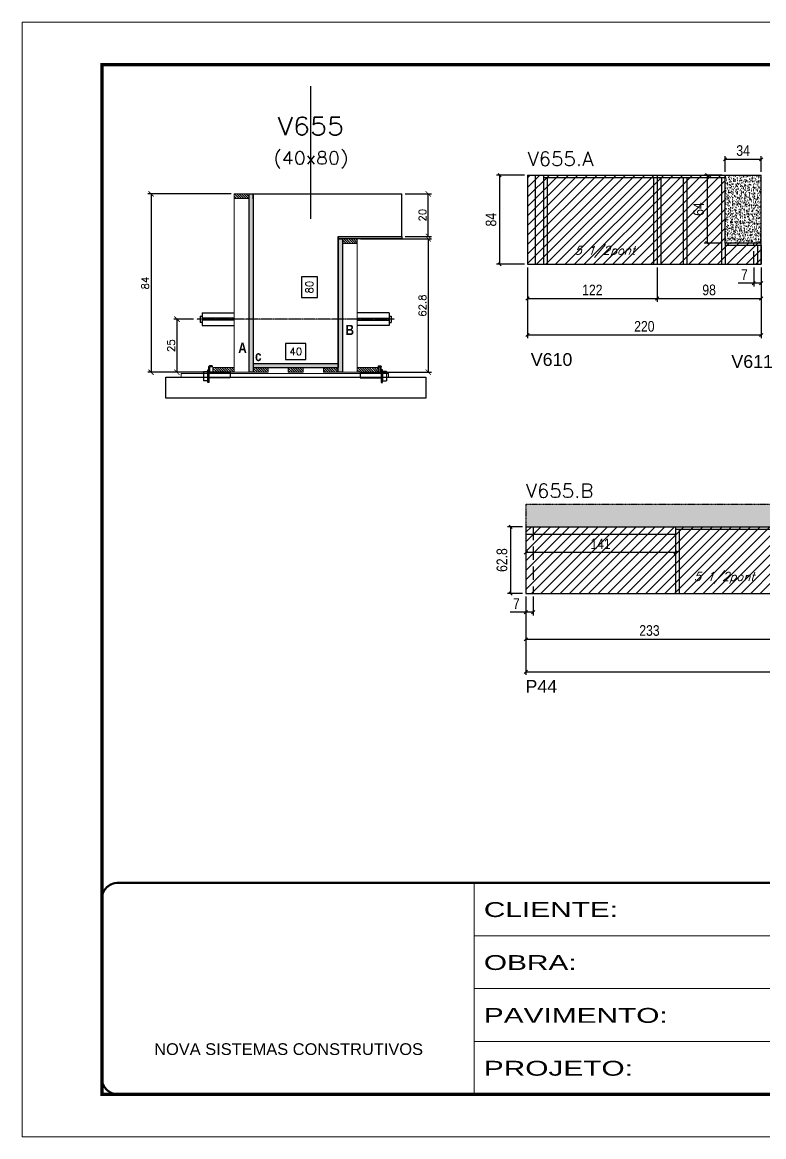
# Model space of a CAD drawing. Extents: x -20960 to -5926, y -2106 to 21915.
# Drawn here: x -12207 to -11509, y 5934 to 6984 of the extents above; entities that cross this region are included whole.
import ezdxf
from ezdxf.enums import TextEntityAlignment as Align

# ---------------------------------------------------------------- set-up
doc = ezdxf.new("R2010")
doc.units = 0
for name, pattern in [('CONTINUO', [0]), ('DASHED', [0.75, 0.5, -0.25]), ('HIDDEN', [0.375, 0.25, -0.125])]:
    doc.linetypes.add(name, pattern=pattern)
for name, color, linetype in [('5', 5, 'Continuous'), ('barrote', 251, 'Continuous'), ('COTA', 241, 'Continuous'), ('Cota Seção (2x)', 4, 'Continuous'), ('detalhes', 4, 'Continuous'), ('Painéis', 200, 'Continuous'), ('presilha', 1, 'Continuous'), ('Reaproveitamento', 251, 'Continuous'), ('SARR_2.2x7', 40, 'Continuous'), ('SARR_3.5x7', 81, 'Continuous'), ('TENSOR', 3, 'Continuous'), ('texto', 7, 'Continuous'), ('Texto de Titulo', 7, 'Continuous'), ('Texto Qtd Sarr', 242, 'Continuous')]:
    doc.layers.add(name, color=color, linetype=linetype)
for name, color, linetype, lineweight in [('CONCRETO', 251, 'Continuous', 25), ('Folhas', 255, 'Continuous', 9), ('Hachura', 251, 'Continuous', 9), ('Madeira', 126, 'Continuous', 18), ('SARRAFO DE PRESSAO', 251, 'DASHED', 9), ('SCO-___-LAJ', 2, 'Continuous', 0), ('Texto Seção', 7, 'Continuous', 15)]:
    doc.layers.add(name, color=color, linetype=linetype, lineweight=lineweight)
doc.styles.add('ARIAL', font='arial.ttf')
doc.styles.add('COTA TECNICA', font='techl___.ttf', dxfattribs={"height": 10})
doc.styles.add('COTA TECNICA-50', font='techl___.ttf', dxfattribs={"height": 9})
doc.styles.add('REGUA-120', font='ROMANS.shx', dxfattribs={"height": 15})
doc.styles.add('Romans', font='romans.shx')
doc.styles.get("Standard").update_dxf_attribs({"font": 'arial.ttf'})
doc.styles.add('TECNICA', font='techb___.ttf', dxfattribs={"height": 10})
doc.styles.add('Tecnologia', font='')
doc.styles.get('Tecnologia').set_extended_font_data('Forgotten Futurist')
doc.dimstyles.new('COTA PAINEL-50', dxfattribs={"dimtxt": 9, "dimasz": 3, "dimexe": 3, "dimexo": 3, "dimgap": 3, "dimtad": 1, "dimdec": 1, "dimzin": 12, "dimdsep": 46, "dimtxsty": 'COTA TECNICA-50', "dimblk1": 'OBLIQUE', "dimblk2": 'OBLIQUE', "dimsah": 1, "dimcen": 0.9, "dimclrd": 4, "dimclre": 4, "dimclrt": 240, "dimadec": 1, "dimazin": 3, "dimtfac": 1, "dimtdec": 1, "dimtmove": 0, "dimatfit": 3, "dimfxl": 1, "dimtolj": 1, "dimtzin": 12, "dimarcsym": 0})
doc.dimstyles.new('Cota Seção (2x)', dxfattribs={"dimtxt": 7, "dimasz": 5, "dimexe": 3, "dimexo": 3, "dimgap": 2, "dimtad": 3, "dimdec": 1, "dimlfac": 0.5, "dimzin": 12, "dimdsep": 46, "dimtxsty": 'Romans', "dimblk": 'ARCHTICK', "dimcen": 0, "dimclrd": 4, "dimclre": 4, "dimclrt": 1, "dimadec": 1, "dimazin": 3, "dimtfac": 1, "dimtdec": 1, "dimtmove": 0, "dimatfit": 3, "dimldrblk": 'OBLIQUE', "dimfxl": 1, "dimtolj": 1, "dimtzin": 12, "dimarcsym": 0})
doc.dimstyles.new('Cota Seção interna', dxfattribs={"dimtxt": 7, "dimasz": 6, "dimexe": 0.18, "dimexo": 2, "dimgap": -4, "dimtad": 3, "dimdec": 1, "dimlfac": 0.5, "dimzin": 12, "dimdsep": 46, "dimtxsty": 'Romans', "dimblk": 'ARCHTICK', "dimcen": 0.09, "dimse1": 1, "dimse2": 1, "dimsd1": 1, "dimsd2": 1, "dimclrd": 180, "dimclre": 5, "dimclrt": 1, "dimadec": 0, "dimazin": 3, "dimtfac": 1, "dimtdec": 1, "dimtofl": 0, "dimtmove": 0, "dimatfit": 3, "dimldrblk": 'ARCHTICK', "dimfxl": 1, "dimtolj": 1, "dimtzin": 0, "dimarcsym": 0})
doc.dimstyles.new('PAINEL', dxfattribs={"dimtxt": 10, "dimasz": 3, "dimexe": 3, "dimexo": 3, "dimgap": 3, "dimtad": 1, "dimdec": 1, "dimzin": 12, "dimdsep": 46, "dimtxsty": 'COTA TECNICA', "dimblk1": 'OBLIQUE', "dimblk2": 'OBLIQUE', "dimsah": 1, "dimcen": 0.9, "dimclrd": 4, "dimclre": 4, "dimclrt": 240, "dimadec": 1, "dimazin": 3, "dimtfac": 1, "dimtdec": 1, "dimtmove": 0, "dimatfit": 3, "dimfxl": 1, "dimtolj": 1, "dimtzin": 12, "dimarcsym": 0})
pattern_1 = [(45, (6116.408, 8879.582), (-4.490128, 4.490128), [])]

# ---------------------------------------------------------------- blocks, each defined once
blk = doc.blocks.new('9999999999')
at = {"color": 30, "linetype": 'CONTINUO'}
for p, q in [((98564.6, 34230.2), (98564.6, 34429.4)), ((98564.6, 34379.6), (99584, 34379.6)), ((98564.6, 34329.8), (99488, 34329.8)), ((98564.6, 34280), (99488, 34280))]:
    blk.add_line(p, q, dxfattribs=at)
at = {"color": 30, "linetype": 'CONTINUO', "const_width": 2}
blk.add_lwpolyline([(99584, 34230.2), (99584, 34414.4, 0.414214), (99569, 34429.4), (98229, 34429.4, 0.414214), (98214, 34414.4), (98214, 34245.2, 0.414214), (98229, 34230.2), (99584, 34230.2)], format="xyb", dxfattribs=at)
at = {"layer": 'Folhas'}
blk.add_lwpolyline([(98139, 34190.2), (99624, 34190.2), (99624, 35240.2), (98139, 35240.2)], close=True, dxfattribs=at)
at = {"layer": 'Folhas', "color": 30, "const_width": 3}
blk.add_lwpolyline([(98214, 34230.2), (99584, 34230.2), (99584, 35200.2), (98214, 35200.2)], close=True, dxfattribs=at)
at = {"color": 7, "linetype": 'Continuous', "ltscale": 5, "style": 'ARIAL'}
blk.add_text('NOVA SISTEMAS CONSTRUTIVOS', height=11.059, dxfattribs=at).set_placement((98263.2, 34267.2))
at = {"layer": 'Folhas', "color": 7, "style": 'Tecnologia', "width": 1.5}
for s, p in [('CLIENTE:', (98573.7, 34397.2)), ('OBRA:', (98573.7, 34347.3)), ('PAVIMENTO:', (98573.7, 34297.5)), ('PROJETO:', (98573.7, 34247.7))]:
    blk.add_text(s, height=14, dxfattribs=at).set_placement(p)
blk = doc.blocks.new('*D1901')
at = {"layer": 'Cota Seção (2x)', "color": 180, "lineweight": -2, "transparency": 16777216}
for p, q in [((-11929.1, 6744), (-11944.1, 6744)), ((-11944.1, 6744), (-11944.1, 6724.7)), ((-11929.1, 6724.7), (-11929.1, 6744)), ((-11944.1, 6724.7), (-11929.1, 6724.7))]:
    blk.add_line(p, q, dxfattribs=at)
at = {"layer": 'Defpoints', "color": 0, "transparency": 16777216}
for p in [(-11989.4, 6822.2), (-11925.1, 6822.2), (-11989.4, 6662.2)]:
    blk.add_point(p, dxfattribs=at)
at = {"layer": 'Cota Seção (2x)', "color": 1, "transparency": 16777216, "insert": (-11936.6, 6734.4), "char_height": 7, "attachment_point": 5, "rotation": 90, "style": 'Romans'}
blk.add_mtext('\\A1;80', dxfattribs=at)
blk = doc.blocks.new('_ArchTick')
at = {"color": 0, "linetype": 'ByBlock', "const_width": 0.15}
blk.add_lwpolyline([(-0.5, -0.5), (0.5, 0.5)], dxfattribs=at)
blk = doc.blocks.new('PRESILHA METÁLICA 1')
at = {"layer": 'presilha'}
for p, q in [((7.5, 10.6), (7.5, 19.9)), ((12, 21), (8.6, 21)), ((9, 11.6), (9, 18.9)), ((12, 19.5), (9.6, 19.5)), ((12, 21), (12, 19.5)), ((0, 13), (6, 13)), ((0, 13), (0, 0)), ((6, 0), (0, 0)), ((6, 15.5), (7.5, 15.5)), ((6, -2.5), (6, 15.5)), ((6, 13), (6, 0)), ((7.5, 15.5), (7.5, -2.5)), ((37.5, 4.1), (7.5, 4.1)), ((37.5, 11), (9.6, 11)), ((37.5, 11), (37.5, 4.1)), ((7.5, -2.5), (6, -2.5))]:
    blk.add_line(p, q, dxfattribs=at)
for centre, radius, start, end in [((8.6, 19.9), 1.14, 90, 180), ((9.6, 18.9), 0.57, 90, 180), ((9.6, 11.6), 0.57, 180, 270)]:
    blk.add_arc(centre, radius, start, end, dxfattribs=at)
blk = doc.blocks.new('*D1902')
at = {"layer": 'Cota Seção (2x)', "color": 180, "lineweight": -2, "transparency": 16777216}
for p, q in [((-11939.8, 6681.2), (-11959.1, 6681.2)), ((-11959.1, 6681.2), (-11959.1, 6666.2)), ((-11939.8, 6666.2), (-11939.8, 6681.2)), ((-11959.1, 6666.2), (-11939.8, 6666.2))]:
    blk.add_line(p, q, dxfattribs=at)
at = {"layer": 'Defpoints', "color": 0, "transparency": 16777216}
for p in [(-11989.4, 6662.2), (-11989.4, 6654.2), (-11909.4, 6654.2)]:
    blk.add_point(p, dxfattribs=at)
at = {"layer": 'Cota Seção (2x)', "color": 1, "transparency": 16777216, "insert": (-11949.4, 6673.7), "char_height": 7, "attachment_point": 5, "style": 'Romans'}
blk.add_mtext('\\A1;40', dxfattribs=at)
blk = doc.blocks.new('*D1903')
at = {"layer": 'COTA', "color": 4, "lineweight": -2, "transparency": 16777216}
for p, q in [((-11888.4, 6779.8), (-11821.6, 6779.8)), ((-11824.6, 6779.8), (-11824.6, 6654.2)), ((-11888.4, 6654.2), (-11821.6, 6654.2))]:
    blk.add_line(p, q, dxfattribs=at)
at = {"layer": 'Defpoints', "color": 0, "transparency": 16777216}
for p in [(-11891.4, 6779.8), (-11891.4, 6654.2), (-11824.6, 6654.2)]:
    blk.add_point(p, dxfattribs=at)
at = {"layer": 'COTA', "color": 4, "lineweight": -2, "transparency": 16777216, "xscale": 5, "yscale": 5, "zscale": 5}
for p, rotation in [((-11824.6, 6779.8), 90), ((-11824.6, 6654.2), 270)]:
    blk.add_blockref('_ArchTick', p, dxfattribs=dict(at, rotation=rotation))
at = {"layer": 'COTA', "color": 1, "transparency": 16777216, "insert": (-11830.1, 6717), "char_height": 7, "attachment_point": 5, "rotation": 90, "style": 'Romans'}
blk.add_mtext('\\A1;62.8', dxfattribs=at)
blk = doc.blocks.new('_Oblique')
at = {"color": 0, "linetype": 'ByBlock', "lineweight": -2}
blk.add_line((-0.5, -0.5), (0.5, 0.5), dxfattribs=at)
blk = doc.blocks.new('*D1904')
at = {"layer": 'COTA', "color": 4, "lineweight": -2, "transparency": 16777216}
for p, q in [((-12045.7, 6704.2), (-12064.3, 6704.2)), ((-12061.3, 6704.2), (-12061.3, 6654.2)), ((-12045.7, 6654.2), (-12064.3, 6654.2))]:
    blk.add_line(p, q, dxfattribs=at)
at = {"layer": 'Defpoints', "color": 0, "transparency": 16777216}
for p in [(-12042.7, 6704.2), (-12061.3, 6654.2), (-12042.7, 6654.2)]:
    blk.add_point(p, dxfattribs=at)
at = {"layer": 'COTA', "color": 4, "lineweight": -2, "transparency": 16777216, "xscale": 5, "yscale": 5, "zscale": 5}
for p, rotation in [((-12061.3, 6704.2), 90), ((-12061.3, 6654.2), 270)]:
    blk.add_blockref('_ArchTick', p, dxfattribs=dict(at, rotation=rotation))
at = {"layer": 'COTA', "color": 1, "transparency": 16777216, "insert": (-12066.8, 6679.2), "char_height": 7, "attachment_point": 5, "rotation": 90, "style": 'Romans'}
blk.add_mtext('\\A1;25', dxfattribs=at)
blk = doc.blocks.new('titulo1')
at = {"layer": 'Defpoints', "color": 252, "linetype": 'HIDDEN', "ltscale": 2}
blk.add_line((0, 0), (0, 125), dxfattribs=at)
at = {"layer": 'Defpoints', "style": 'Romans', "oblique": 15}
blk.add_attdef('FOLHA', text='', height=10, dxfattribs=at).set_placement((0, 15.6), align=Align.MIDDLE_CENTER)
at = {"layer": 'Texto Qtd Sarr', "color": 3, "style": 'Romans', "oblique": 15}
for tag, height, p in [('TITULO', 17, (0, 71.4)), ('SEÇÃO', 12, (0, 41.5))]:
    blk.add_attdef(tag, text='', height=height, dxfattribs=at).set_placement(p, align=Align.MIDDLE_CENTER)
blk = doc.blocks.new('*D1940')
at = {"layer": 'COTA', "color": 4, "lineweight": -2, "transparency": 16777216}
for p, q in [((-11846.4, 6822.2), (-11821.6, 6822.2)), ((-11824.6, 6782.2), (-11824.6, 6822.2)), ((-11846.4, 6782.2), (-11821.6, 6782.2))]:
    blk.add_line(p, q, dxfattribs=at)
at = {"layer": 'Defpoints', "color": 0, "transparency": 16777216}
for p in [(-11849.4, 6822.2), (-11824.6, 6822.2), (-11849.4, 6782.2)]:
    blk.add_point(p, dxfattribs=at)
at = {"layer": 'COTA', "color": 4, "lineweight": -2, "transparency": 16777216, "xscale": 5, "yscale": 5, "zscale": 5}
for p, rotation in [((-11824.6, 6822.2), 90), ((-11824.6, 6782.2), 270)]:
    blk.add_blockref('_ArchTick', p, dxfattribs=dict(at, rotation=rotation))
at = {"layer": 'COTA', "color": 1, "transparency": 16777216, "insert": (-11830.1, 6802.2), "char_height": 7, "attachment_point": 5, "rotation": 90, "style": 'Romans'}
blk.add_mtext('\\A1;20', dxfattribs=at)
blk = doc.blocks.new('*D1941')
at = {"layer": 'COTA', "color": 4, "lineweight": -2, "transparency": 16777216}
for p, q in [((-12010.4, 6822.2), (-12088.7, 6822.2)), ((-12085.7, 6822.2), (-12085.7, 6654.2)), ((-12010.4, 6654.2), (-12088.7, 6654.2))]:
    blk.add_line(p, q, dxfattribs=at)
at = {"layer": 'Defpoints', "color": 0, "transparency": 16777216}
for p in [(-12007.4, 6822.2), (-12085.7, 6654.2), (-12007.4, 6654.2)]:
    blk.add_point(p, dxfattribs=at)
at = {"layer": 'COTA', "color": 4, "lineweight": -2, "transparency": 16777216, "xscale": 5, "yscale": 5, "zscale": 5}
for p, rotation in [((-12085.7, 6822.2), 90), ((-12085.7, 6654.2), 270)]:
    blk.add_blockref('_ArchTick', p, dxfattribs=dict(at, rotation=rotation))
at = {"layer": 'COTA', "color": 1, "transparency": 16777216, "insert": (-12091.2, 6738.2), "char_height": 7, "attachment_point": 5, "rotation": 90, "style": 'Romans'}
blk.add_mtext('\\A1;84', dxfattribs=at)
blk = doc.blocks.new('*D1942')
at = {"layer": 'COTA', "color": 4, "lineweight": -2, "ltscale": 25, "transparency": 16777216}
for p, q in [((-11731.1, 6752.9), (-11731.1, 6720.6)), ((-11609.1, 6752.9), (-11609.1, 6720.6)), ((-11731.1, 6723.6), (-11609.1, 6723.6))]:
    blk.add_line(p, q, dxfattribs=at)
at = {"layer": 'Defpoints', "color": 0, "ltscale": 25, "transparency": 16777216}
for p in [(-11731.1, 6755.9), (-11609.1, 6755.9), (-11609.1, 6723.6)]:
    blk.add_point(p, dxfattribs=at)
at = {"layer": 'COTA', "color": 4, "lineweight": -2, "ltscale": 25, "transparency": 16777216, "xscale": 3, "yscale": 3, "zscale": 3, "rotation": 180}
blk.add_blockref('_Oblique', (-11731.1, 6723.6), dxfattribs=at)
at = {"layer": 'COTA', "color": 4, "lineweight": -2, "ltscale": 25, "transparency": 16777216, "xscale": 3, "yscale": 3, "zscale": 3}
blk.add_blockref('_Oblique', (-11609.1, 6723.6), dxfattribs=at)
at = {"layer": 'COTA', "color": 240, "ltscale": 25, "transparency": 16777216, "insert": (-11670.1, 6731.7), "char_height": 10, "attachment_point": 5, "style": 'COTA TECNICA'}
blk.add_mtext('\\A1;122', dxfattribs=at)
blk = doc.blocks.new('*D1943')
at = {"layer": 'COTA', "color": 4, "lineweight": -2, "ltscale": 25, "transparency": 16777216}
for p, q in [((-11609.1, 6752.9), (-11609.1, 6720.6)), ((-11511.1, 6752.9), (-11511.1, 6720.6)), ((-11609.1, 6723.6), (-11511.1, 6723.6))]:
    blk.add_line(p, q, dxfattribs=at)
at = {"layer": 'Defpoints', "color": 0, "ltscale": 25, "transparency": 16777216}
for p in [(-11609.1, 6755.9), (-11511.1, 6755.9), (-11511.1, 6723.6)]:
    blk.add_point(p, dxfattribs=at)
at = {"layer": 'COTA', "color": 4, "lineweight": -2, "ltscale": 25, "transparency": 16777216, "xscale": 3, "yscale": 3, "zscale": 3, "rotation": 180}
blk.add_blockref('_Oblique', (-11609.1, 6723.6), dxfattribs=at)
at = {"layer": 'COTA', "color": 4, "lineweight": -2, "ltscale": 25, "transparency": 16777216, "xscale": 3, "yscale": 3, "zscale": 3}
blk.add_blockref('_Oblique', (-11511.1, 6723.6), dxfattribs=at)
at = {"layer": 'COTA', "color": 240, "ltscale": 25, "transparency": 16777216, "insert": (-11560.1, 6731.7), "char_height": 10, "attachment_point": 5, "style": 'COTA TECNICA'}
blk.add_mtext('\\A1;98', dxfattribs=at)
blk = doc.blocks.new('*D1946')
at = {"layer": 'COTA', "color": 4, "lineweight": -2, "ltscale": 25, "transparency": 16777216}
for p, q in [((-11732.8, 6442.8), (-11732.8, 6425.1)), ((-11725.8, 6442.8), (-11725.8, 6425.1)), ((-11732.8, 6428.1), (-11747.5, 6428.1)), ((-11725.8, 6428.1), (-11732.8, 6428.1))]:
    blk.add_line(p, q, dxfattribs=at)
at = {"layer": 'Defpoints', "color": 0, "ltscale": 25, "transparency": 16777216}
for p in [(-11732.8, 6445.8), (-11725.8, 6445.8), (-11732.8, 6428.1)]:
    blk.add_point(p, dxfattribs=at)
at = {"layer": 'COTA', "color": 4, "lineweight": -2, "ltscale": 25, "transparency": 16777216, "xscale": 3, "yscale": 3, "zscale": 3, "rotation": 180}
blk.add_blockref('_Oblique', (-11732.8, 6428.1), dxfattribs=at)
at = {"layer": 'COTA', "color": 4, "lineweight": -2, "ltscale": 25, "transparency": 16777216, "xscale": 3, "yscale": 3, "zscale": 3}
blk.add_blockref('_Oblique', (-11725.8, 6428.1), dxfattribs=at)
at = {"layer": 'COTA', "color": 240, "ltscale": 25, "transparency": 16777216, "insert": (-11741.7, 6436.2), "char_height": 10, "attachment_point": 5, "style": 'COTA TECNICA'}
blk.add_mtext('\\A1;7', dxfattribs=at)
blk = doc.blocks.new('*D1949')
at = {"layer": 'COTA', "color": 4, "lineweight": -2, "ltscale": 25, "transparency": 16777216}
for p, q in [((-11732.8, 6442.8), (-11732.8, 6399.6)), ((-11499.8, 6442.8), (-11499.8, 6399.6)), ((-11732.8, 6402.6), (-11499.8, 6402.6))]:
    blk.add_line(p, q, dxfattribs=at)
at = {"layer": 'Defpoints', "color": 0, "ltscale": 25, "transparency": 16777216}
for p in [(-11732.8, 6445.8), (-11499.8, 6445.8), (-11499.8, 6402.6)]:
    blk.add_point(p, dxfattribs=at)
at = {"layer": 'COTA', "color": 4, "lineweight": -2, "ltscale": 25, "transparency": 16777216, "xscale": 3, "yscale": 3, "zscale": 3, "rotation": 180}
blk.add_blockref('_Oblique', (-11732.8, 6402.6), dxfattribs=at)
at = {"layer": 'COTA', "color": 4, "lineweight": -2, "ltscale": 25, "transparency": 16777216, "xscale": 3, "yscale": 3, "zscale": 3}
blk.add_blockref('_Oblique', (-11499.8, 6402.6), dxfattribs=at)
at = {"layer": 'COTA', "color": 240, "ltscale": 25, "transparency": 16777216, "insert": (-11616.3, 6410.8), "char_height": 10, "attachment_point": 5, "style": 'COTA TECNICA'}
blk.add_mtext('\\A1;233', dxfattribs=at)
blk = doc.blocks.new('*D1954')
at = {"layer": 'COTA', "color": 4, "lineweight": -2, "ltscale": 25, "transparency": 16777216}
for p, q in [((-11732.8, 6498.6), (-11732.8, 6481.4)), ((-11591.8, 6498.6), (-11591.8, 6481.4)), ((-11591.8, 6484.4), (-11732.8, 6484.4))]:
    blk.add_line(p, q, dxfattribs=at)
at = {"layer": 'Defpoints', "color": 0, "ltscale": 25, "transparency": 16777216}
for p in [(-11732.8, 6501.6), (-11591.8, 6501.6), (-11732.8, 6484.4)]:
    blk.add_point(p, dxfattribs=at)
at = {"layer": 'COTA', "color": 4, "lineweight": -2, "ltscale": 25, "transparency": 16777216, "xscale": 3, "yscale": 3, "zscale": 3, "rotation": 180}
blk.add_blockref('_Oblique', (-11732.8, 6484.4), dxfattribs=at)
at = {"layer": 'COTA', "color": 4, "lineweight": -2, "ltscale": 25, "transparency": 16777216, "xscale": 3, "yscale": 3, "zscale": 3}
blk.add_blockref('_Oblique', (-11591.8, 6484.4), dxfattribs=at)
at = {"layer": 'COTA', "color": 240, "ltscale": 25, "transparency": 16777216, "insert": (-11662.3, 6492.5), "char_height": 10, "attachment_point": 5, "style": 'COTA TECNICA'}
blk.add_mtext('\\A1;141', dxfattribs=at)
blk = doc.blocks.new('*D1955')
at = {"layer": 'COTA', "color": 4, "lineweight": -2, "ltscale": 25, "transparency": 16777216}
for p, q in [((-11735.8, 6508.6), (-11750, 6508.6)), ((-11747, 6445.8), (-11747, 6508.6)), ((-11735.8, 6445.8), (-11750, 6445.8))]:
    blk.add_line(p, q, dxfattribs=at)
at = {"layer": 'Defpoints', "color": 0, "ltscale": 25, "transparency": 16777216}
for p in [(-11747, 6508.6), (-11732.8, 6508.6), (-11732.8, 6445.8)]:
    blk.add_point(p, dxfattribs=at)
at = {"layer": 'COTA', "color": 4, "lineweight": -2, "ltscale": 25, "transparency": 16777216, "xscale": 3, "yscale": 3, "zscale": 3}
for p, rotation in [((-11747, 6508.6), 90), ((-11747, 6445.8), 270)]:
    blk.add_blockref('_Oblique', p, dxfattribs=dict(at, rotation=rotation))
at = {"layer": 'COTA', "color": 240, "ltscale": 25, "transparency": 16777216, "insert": (-11755.2, 6477.2), "char_height": 10, "attachment_point": 5, "rotation": 90, "style": 'COTA TECNICA'}
blk.add_mtext('\\A1;62.8', dxfattribs=at)
blk = doc.blocks.new('*D1972')
at = {"layer": 'COTA', "color": 4, "lineweight": -2, "ltscale": 25, "transparency": 16777216}
for p, q in [((-11731.1, 6752.9), (-11731.1, 6686.3)), ((-11511.1, 6752.9), (-11511.1, 6686.3)), ((-11731.1, 6689.3), (-11511.1, 6689.3))]:
    blk.add_line(p, q, dxfattribs=at)
at = {"layer": 'Defpoints', "color": 0, "ltscale": 25, "transparency": 16777216}
for p in [(-11731.1, 6755.9), (-11511.1, 6755.9), (-11511.1, 6689.3)]:
    blk.add_point(p, dxfattribs=at)
at = {"layer": 'COTA', "color": 4, "lineweight": -2, "ltscale": 25, "transparency": 16777216, "xscale": 3, "yscale": 3, "zscale": 3, "rotation": 180}
blk.add_blockref('_Oblique', (-11731.1, 6689.3), dxfattribs=at)
at = {"layer": 'COTA', "color": 4, "lineweight": -2, "ltscale": 25, "transparency": 16777216, "xscale": 3, "yscale": 3, "zscale": 3}
blk.add_blockref('_Oblique', (-11511.1, 6689.3), dxfattribs=at)
at = {"layer": 'COTA', "color": 240, "ltscale": 25, "transparency": 16777216, "insert": (-11621.1, 6697.4), "char_height": 10, "attachment_point": 5, "style": 'COTA TECNICA'}
blk.add_mtext('\\A1;220', dxfattribs=at)
blk = doc.blocks.new('*D1973')
at = {"layer": 'COTA', "color": 4, "lineweight": -2, "ltscale": 25, "transparency": 16777216}
for p, q in [((-11734.1, 6839.9), (-11760.4, 6839.9)), ((-11757.4, 6839.9), (-11757.4, 6755.9)), ((-11734.1, 6755.9), (-11760.4, 6755.9))]:
    blk.add_line(p, q, dxfattribs=at)
at = {"layer": 'Defpoints', "color": 0, "ltscale": 25, "transparency": 16777216}
for p in [(-11731.1, 6839.9), (-11757.4, 6755.9), (-11731.1, 6755.9)]:
    blk.add_point(p, dxfattribs=at)
at = {"layer": 'COTA', "color": 4, "lineweight": -2, "ltscale": 25, "transparency": 16777216, "xscale": 3, "yscale": 3, "zscale": 3}
for p, rotation in [((-11757.4, 6839.9), 90), ((-11757.4, 6755.9), 270)]:
    blk.add_blockref('_Oblique', p, dxfattribs=dict(at, rotation=rotation))
at = {"layer": 'COTA', "color": 240, "ltscale": 25, "transparency": 16777216, "insert": (-11765.5, 6797.9), "char_height": 10, "attachment_point": 5, "rotation": 90, "style": 'COTA TECNICA'}
blk.add_mtext('\\A1;84', dxfattribs=at)
blk = doc.blocks.new('*D1974')
at = {"layer": 'COTA', "color": 4, "lineweight": -2, "ltscale": 25, "transparency": 16777216}
for p, q in [((-11548.1, 6839.9), (-11564.9, 6839.9)), ((-11561.9, 6839.9), (-11561.9, 6775.9)), ((-11548.1, 6775.9), (-11564.9, 6775.9))]:
    blk.add_line(p, q, dxfattribs=at)
at = {"layer": 'Defpoints', "color": 0, "ltscale": 25, "transparency": 16777216}
for p in [(-11545.1, 6839.9), (-11561.9, 6775.9), (-11545.1, 6775.9)]:
    blk.add_point(p, dxfattribs=at)
at = {"layer": 'COTA', "color": 4, "lineweight": -2, "ltscale": 25, "transparency": 16777216, "xscale": 3, "yscale": 3, "zscale": 3}
for p, rotation in [((-11561.9, 6839.9), 90), ((-11561.9, 6775.9), 270)]:
    blk.add_blockref('_Oblique', p, dxfattribs=dict(at, rotation=rotation))
at = {"layer": 'COTA', "color": 240, "ltscale": 25, "transparency": 16777216, "insert": (-11570, 6807.9), "char_height": 10, "attachment_point": 5, "rotation": 90, "style": 'COTA TECNICA'}
blk.add_mtext('\\A1;64', dxfattribs=at)
blk = doc.blocks.new('*D1975')
at = {"layer": 'COTA', "color": 4, "lineweight": -2, "ltscale": 25, "transparency": 16777216}
for p, q in [((-11545.1, 6842.9), (-11545.1, 6857.8)), ((-11511.1, 6842.9), (-11511.1, 6857.8)), ((-11545.1, 6854.8), (-11511.1, 6854.8))]:
    blk.add_line(p, q, dxfattribs=at)
at = {"layer": 'Defpoints', "color": 0, "ltscale": 25, "transparency": 16777216}
for p in [(-11511.1, 6854.8), (-11545.1, 6839.9), (-11511.1, 6839.9)]:
    blk.add_point(p, dxfattribs=at)
at = {"layer": 'COTA', "color": 4, "lineweight": -2, "ltscale": 25, "transparency": 16777216, "xscale": 3, "yscale": 3, "zscale": 3, "rotation": 180}
blk.add_blockref('_Oblique', (-11545.1, 6854.8), dxfattribs=at)
at = {"layer": 'COTA', "color": 4, "lineweight": -2, "ltscale": 25, "transparency": 16777216, "xscale": 3, "yscale": 3, "zscale": 3}
blk.add_blockref('_Oblique', (-11511.1, 6854.8), dxfattribs=at)
at = {"layer": 'COTA', "color": 240, "ltscale": 25, "transparency": 16777216, "insert": (-11528.1, 6863), "char_height": 10, "attachment_point": 5, "style": 'COTA TECNICA'}
blk.add_mtext('\\A1;34', dxfattribs=at)
blk = doc.blocks.new('*D1976')
at = {"layer": 'COTA', "color": 4, "lineweight": -2, "ltscale": 25, "transparency": 16777216}
for p, q in [((-11518.1, 6752.9), (-11518.1, 6735.1)), ((-11511.1, 6752.9), (-11511.1, 6735.1)), ((-11518.1, 6738.1), (-11532.8, 6738.1)), ((-11511.1, 6738.1), (-11518.1, 6738.1))]:
    blk.add_line(p, q, dxfattribs=at)
at = {"layer": 'Defpoints', "color": 0, "ltscale": 25, "transparency": 16777216}
for p in [(-11518.1, 6755.9), (-11511.1, 6755.9), (-11518.1, 6738.1)]:
    blk.add_point(p, dxfattribs=at)
at = {"layer": 'COTA', "color": 4, "lineweight": -2, "ltscale": 25, "transparency": 16777216, "xscale": 3, "yscale": 3, "zscale": 3, "rotation": 180}
blk.add_blockref('_Oblique', (-11518.1, 6738.1), dxfattribs=at)
at = {"layer": 'COTA', "color": 4, "lineweight": -2, "ltscale": 25, "transparency": 16777216, "xscale": 3, "yscale": 3, "zscale": 3}
blk.add_blockref('_Oblique', (-11511.1, 6738.1), dxfattribs=at)
at = {"layer": 'COTA', "color": 240, "ltscale": 25, "transparency": 16777216, "insert": (-11526.9, 6746.2), "char_height": 10, "attachment_point": 5, "style": 'COTA TECNICA'}
blk.add_mtext('\\A1;7', dxfattribs=at)
blk = doc.blocks.new('*D1978')
at = {"layer": 'COTA', "color": 4, "lineweight": -2, "transparency": 16777216}
for p, q in [((-11732.8, 6442.8), (-11732.8, 6369)), ((-10963.8, 6442.8), (-10963.8, 6369)), ((-11732.8, 6372), (-10963.8, 6372))]:
    blk.add_line(p, q, dxfattribs=at)
at = {"layer": 'Defpoints', "color": 0, "transparency": 16777216}
for p in [(-11732.8, 6445.8), (-10963.8, 6445.8), (-10963.8, 6372)]:
    blk.add_point(p, dxfattribs=at)
at = {"layer": 'COTA', "color": 4, "lineweight": -2, "transparency": 16777216, "xscale": 3, "yscale": 3, "zscale": 3, "rotation": 180}
blk.add_blockref('_Oblique', (-11732.8, 6372), dxfattribs=at)
at = {"layer": 'COTA', "color": 4, "lineweight": -2, "transparency": 16777216, "xscale": 3, "yscale": 3, "zscale": 3}
blk.add_blockref('_Oblique', (-10963.8, 6372), dxfattribs=at)
at = {"layer": 'COTA', "color": 240, "transparency": 16777216, "insert": (-11348.3, 6379.7), "char_height": 9, "attachment_point": 5, "style": 'COTA TECNICA-50'}
blk.add_mtext('\\A1;769', dxfattribs=at)

msp = doc.modelspace()

# ---------------------------------------------------------------- hatches: boundary and pattern name
at = {"layer": 'COTA', "linetype": 'ByBlock'}
h = msp.add_hatch(dxfattribs=at)
h.set_pattern_fill('AR-CONC', color=256, scale=0.03)
h.set_pattern_definition([(50, (-154112.7897, -20610.411), (5.46554007, -0.47817257), [0.5715, -6.2865]), (355, (-154112.7897, -20610.411), (-1.05730264, 5.73170536), [0.4572, -5.02921753]), (100.4514447, (-154112.334, -20610.451), (4.40823741, 5.25353256), [0.48570026, -5.34270734]), (46.1842, (-154112.79, -20608.887), (8.13237123, -1.26126984), [0.85725, -9.42975]), (96.6355576, (-154112.112, -20608.992), (7.122124, 7.42278374), [0.7285507, -8.01406824]), (351.184151, (-154112.79, -20608.887), (7.122124, 7.42278374), [0.685799, -7.54379196]), (21, (-154112.0277, -20609.268), (4.54843174, -3.06795595), [0.5715, -6.2865]), (326, (-154112.0277, -20609.268), (1.85406085, 5.52563898), [0.4572, -5.0292]), (71.451445, (-154111.6487, -20609.5236), (6.40249258, 2.45768307), [0.48570026, -5.34269813]), (37.5, (-154112.7897, -20610.411), (0.092658098, 2.536651166), [0, -4.96824, 0, -5.1054, 0, -5.04825]), (7.5, (-154112.7897, -20610.411), (2.004589875, 3.005417245), [0, -2.91084, 0, -4.85394, 0, -1.92405]), (327.5, (-154114.489, -20610.411), (4.067717855, -0.17186232), [0, -1.905, 0, -5.9436, 0, -7.8867]), (317.5, (-154115.251, -20610.411), (4.44387544, 0.76279473), [0, -2.4765, 0, -3.94716, 0, -5.6007])])
h.paths.add_polyline_path([(-11511.07, 6839.88), (-11545.07, 6839.88), (-11545.07, 6775.88), (-11511.07, 6775.88)])
h = msp.add_hatch(dxfattribs=at)
h.set_pattern_fill('AR-CONC', color=256, scale=0.03)
h.set_pattern_definition([(50, (-154123.7897, -20610.411), (5.46554007, -0.47817257), [0.5715, -6.2865]), (355, (-154123.7897, -20610.411), (-1.05730264, 5.73170536), [0.4572, -5.02921753]), (100.4514447, (-154123.334, -20610.451), (4.40823741, 5.25353256), [0.48570026, -5.34270734]), (46.1842, (-154123.79, -20608.887), (8.13237123, -1.26126984), [0.85725, -9.42975]), (96.6355576, (-154123.112, -20608.992), (7.122124, 7.42278374), [0.7285507, -8.01406824]), (351.184151, (-154123.79, -20608.887), (7.122124, 7.42278374), [0.685799, -7.54379196]), (21, (-154123.0277, -20609.268), (4.54843174, -3.06795595), [0.5715, -6.2865]), (326, (-154123.0277, -20609.268), (1.85406085, 5.52563898), [0.4572, -5.0292]), (71.451445, (-154122.6487, -20609.5236), (6.40249258, 2.45768307), [0.48570026, -5.34269813]), (37.5, (-154123.7897, -20610.411), (0.092658098, 2.536651166), [0, -4.96824, 0, -5.1054, 0, -5.04825]), (7.5, (-154123.7897, -20610.411), (2.004589875, 3.005417245), [0, -2.91084, 0, -4.85394, 0, -1.92405]), (327.5, (-154125.489, -20610.411), (4.067717855, -0.17186232), [0, -1.905, 0, -5.9436, 0, -7.8867]), (317.5, (-154126.251, -20610.411), (4.44387544, 0.76279473), [0, -2.4765, 0, -3.94716, 0, -5.6007])])
h.paths.add_polyline_path([(-10963.82, 6508.63), (-10963.82, 6529.83), (-11732.8, 6529.83), (-11732.8, 6508.63)])
at = {"layer": 'Hachura'}
h = msp.add_hatch(dxfattribs=at)
h.set_pattern_fill('ANSI31', color=256, scale=0.5, angle=270, style=0)
h.set_pattern_definition([(315, (10958.3767, -1485.4417), (1.12253202, 1.12253202), [])])
h.paths.add_polyline_path([(-11993.44, 6817.8), (-11993.44, 6822.2), (-12007.44, 6822.2), (-12007.44, 6817.8)])
h = msp.add_hatch(color=256, dxfattribs=at)
h.dxf.hatch_style = 1
h.paths.add_polyline_path([(-11993.44, 6822.2), (-11989.44, 6822.2), (-11989.44, 6654.2), (-11993.44, 6654.2)])
h = msp.add_hatch(color=256, dxfattribs=at)
h.dxf.hatch_style = 1
h.paths.add_polyline_path([(-11909.44, 6779.8), (-11909.44, 6782.2), (-11849.44, 6782.2), (-11849.44, 6779.8)])
h = msp.add_hatch(color=256, dxfattribs=at)
h.dxf.hatch_style = 1
h.paths.add_polyline_path([(-11909.44, 6779.8), (-11905.44, 6779.8), (-11905.44, 6654.2), (-11909.44, 6654.2)])
h = msp.add_hatch(dxfattribs=at)
h.set_pattern_fill('ANSI31', color=256, scale=0.5, angle=270, style=0)
h.set_pattern_definition([(315, (10940.3767, -1527.8417), (1.12253202, 1.12253202), [])])
h.paths.add_polyline_path([(-11891.44, 6775.4), (-11891.44, 6779.8), (-11905.44, 6779.8), (-11905.44, 6775.4)])
h = msp.add_hatch(dxfattribs=at)
h.set_pattern_fill('ANSI31', color=256, scale=0.5, angle=270, style=0)
h.set_pattern_definition([(315, (10958.3767, -1575.4417), (1.12253202, 1.12253202), [])])
h.paths.add_polyline_path([(-12027.44, 6654.2), (-12027.44, 6658.6), (-12007.44, 6658.6), (-12007.44, 6654.2)])
h = msp.add_hatch(color=256, dxfattribs=at)
h.dxf.hatch_style = 1
h.paths.add_polyline_path([(-11909.44, 6658.6), (-11909.44, 6662.2), (-11989.44, 6662.2), (-11989.44, 6658.6)])
h = msp.add_hatch(dxfattribs=at)
h.set_pattern_fill('ANSI31', color=256, scale=0.5, angle=270, style=0)
h.set_pattern_definition([(315, (10967.1767, -1575.4417), (1.12253202, 1.12253202), [])])
h.paths.add_polyline_path([(-11989.44, 6654.2), (-11989.44, 6658.6), (-11975.44, 6658.6), (-11975.44, 6654.2)])
h = msp.add_hatch(dxfattribs=at)
h.set_pattern_fill('ANSI31', color=256, scale=0.5, angle=270, style=0)
h.set_pattern_definition([(315, (11000.1756, -1575.4417), (1.12253202, 1.12253202), [])])
h.paths.add_polyline_path([(-11956.44, 6654.2), (-11956.44, 6658.6), (-11942.44, 6658.6), (-11942.44, 6654.2)])
h = msp.add_hatch(dxfattribs=at)
h.set_pattern_fill('ANSI31', color=256, scale=0.5, angle=270, style=0)
h.set_pattern_definition([(315, (11009.1787, -1575.4417), (1.12253202, 1.12253202), [])])
h.paths.add_polyline_path([(-11909.44, 6654.2), (-11909.44, 6658.6), (-11923.44, 6658.6), (-11923.44, 6654.2)])
h = msp.add_hatch(dxfattribs=at)
h.set_pattern_fill('ANSI31', color=256, scale=0.5, angle=270, style=0)
h.set_pattern_definition([(315, (10906.3767, -1575.4417), (1.12253202, 1.12253202), [])])
h.paths.add_polyline_path([(-11891.44, 6654.2), (-11891.44, 6658.6), (-11871.44, 6658.6), (-11871.44, 6654.2)])
at = {"layer": 'Reaproveitamento', "linetype": 'ByBlock'}
h = msp.add_hatch(dxfattribs=at)
h.set_pattern_fill('ANSI31', color=256, scale=2)
h.set_pattern_definition(pattern_1)
h.paths.add_polyline_path([(-11731.07, 6839.88), (-11731.07, 6755.88), (-11609.07, 6755.88), (-11609.07, 6839.88)])
h = msp.add_hatch(dxfattribs=at)
h.set_pattern_fill('ANSI31', color=256, scale=2)
h.set_pattern_definition(pattern_1)
h.paths.add_polyline_path([(-11545.07, 6839.88), (-11609.07, 6839.88), (-11609.07, 6755.88), (-11511.07, 6755.88), (-11511.07, 6775.88), (-11545.07, 6775.88)])
h = msp.add_hatch(dxfattribs=at)
h.set_pattern_fill('ANSI31', color=256, scale=2)
h.set_pattern_definition(pattern_1)
h.paths.add_polyline_path([(-11499.8, 6445.83), (-11499.8, 6508.63), (-11732.8, 6508.63), (-11732.8, 6445.83)])

# ---------------------------------------------------------------- linework, layer by layer
at = {"ltscale": 3}
for p, q in [((-12037.44, 6710.17), (-12037.44, 6698.17)), ((-12037.44, 6710.17), (-12007.44, 6710.17)), ((-11861.44, 6710.17), (-11891.44, 6710.17)), ((-11861.44, 6710.17), (-11861.44, 6698.17)), ((-12039.44, 6707.17), (-12039.44, 6701.17)), ((-12039.44, 6707.17), (-12037.44, 6707.17)), ((-12037.44, 6701.17), (-12039.44, 6701.17)), ((-12007.44, 6705.17), (-12037.44, 6705.17)), ((-12007.44, 6703.17), (-12037.44, 6703.17)), ((-11891.44, 6705.17), (-11861.44, 6705.17)), ((-11891.44, 6703.17), (-11861.44, 6703.17)), ((-11861.44, 6707.17), (-11859.44, 6707.17)), ((-11861.44, 6701.17), (-11859.44, 6701.17)), ((-11859.44, 6707.17), (-11859.44, 6701.17)), ((-12037.44, 6698.17), (-12007.44, 6698.17)), ((-11861.44, 6698.17), (-11891.44, 6698.17))]:
    msp.add_line(p, q, dxfattribs=at)
at = {"layer": 'barrote'}
msp.add_lwpolyline([(-11826.96, 6629.67), (-12071.93, 6629.67), (-12071.93, 6649.67), (-11826.96, 6649.67)], close=True, dxfattribs=at)
at = {"layer": 'CONCRETO'}
for p, q in [((-11989.44, 6817.44), (-11989.44, 6822.2)), ((-11989.44, 6822.2), (-11989.44, 6822.2)), ((-11989.44, 6822.2), (-11849.44, 6822.2)), ((-11909.44, 6822.2), (-11909.44, 6822.2)), ((-11849.44, 6782.2), (-11849.44, 6822.2)), ((-11909.44, 6782.2), (-11909.44, 6658.6)), ((-11909.44, 6782.2), (-11909.44, 6782.2)), ((-11909.44, 6662.2), (-11989.44, 6662.2)), ((-11909.44, 6658.6), (-11909.44, 6662.2)), ((-11909.44, 6658.6), (-11909.44, 6658.6))]:
    msp.add_line(p, q, dxfattribs=at)
at = {"layer": 'COTA', "linetype": 'ByBlock'}
for p in [(-11545.07, 6839.88), (-11511.07, 6775.88)]:
    msp.add_line(p, (-11511.07, 6839.88), dxfattribs=at)
at = {"layer": 'COTA', "linetype": 'DASHED', "ltscale": 0.3}
for q in [(-10963.82, 6529.83), (-11732.8, 6508.63)]:
    msp.add_line((-11732.8, 6529.83), q, dxfattribs=at)
at = {"layer": 'Madeira'}
for points in [[(-11993.44, 6817.8), (-11993.44, 6822.2), (-12007.44, 6822.2), (-12007.44, 6817.8)], [(-11993.44, 6822.2), (-12007.44, 6822.2), (-12007.44, 6654.2), (-11993.44, 6654.2)], [(-11891.44, 6775.4), (-11891.44, 6779.8), (-11905.44, 6779.8), (-11905.44, 6775.4)], [(-11891.44, 6779.8), (-11905.44, 6779.8), (-11905.44, 6654.2), (-11891.44, 6654.2)], [(-12027.44, 6654.2), (-12027.44, 6658.6), (-12007.44, 6658.6), (-12007.44, 6654.2)], [(-11989.44, 6654.2), (-11989.44, 6658.6), (-11975.44, 6658.6), (-11975.44, 6654.2)], [(-11956.44, 6654.2), (-11956.44, 6658.6), (-11942.44, 6658.6), (-11942.44, 6654.2)], [(-11909.44, 6654.2), (-11909.44, 6658.6), (-11923.44, 6658.6), (-11923.44, 6654.2)], [(-11891.44, 6654.2), (-11891.44, 6658.6), (-11871.44, 6658.6), (-11871.44, 6654.2)]]:
    msp.add_lwpolyline(points, close=True, dxfattribs=at)
at = {"layer": 'Painéis', "ltscale": 25}
for p, q in [((-11731.07, 6839.88), (-11731.07, 6755.88)), ((-11731.07, 6839.88), (-11545.07, 6839.88)), ((-11609.07, 6839.88), (-11609.07, 6755.88)), ((-11545.07, 6775.88), (-11545.07, 6839.88)), ((-11511.07, 6775.88), (-11545.07, 6775.88)), ((-11511.07, 6755.88), (-11511.07, 6775.88)), ((-11731.07, 6755.88), (-11511.07, 6755.88))]:
    msp.add_line(p, q, dxfattribs=at)
at = {"layer": 'Painéis', "linetype": 'ByBlock'}
for p, q in [((-11732.8, 6508.63), (-10963.82, 6508.63)), ((-11732.8, 6508.63), (-11732.8, 6445.83)), ((-11732.8, 6445.83), (-11199.8, 6445.83))]:
    msp.add_line(p, q, dxfattribs=at)
at = {"layer": 'Painéis'}
for points in [[(-11993.44, 6822.2), (-11989.44, 6822.2), (-11989.44, 6654.2), (-11993.44, 6654.2)], [(-11909.44, 6779.8), (-11909.44, 6782.2), (-11849.44, 6782.2), (-11849.44, 6779.8)], [(-11909.44, 6779.8), (-11905.44, 6779.8), (-11905.44, 6654.2), (-11909.44, 6654.2)], [(-11909.44, 6658.6), (-11909.44, 6662.2), (-11989.44, 6662.2), (-11989.44, 6658.6)]]:
    msp.add_lwpolyline(points, close=True, dxfattribs=at)
at = {"layer": 'SARR_2.2x7', "linetype": 'Continuous'}
for p, q in [((-11724.07, 6839.88), (-11724.07, 6755.88)), ((-11716.07, 6837.68), (-11545.07, 6837.68)), ((-11511.07, 6773.68), (-11545.07, 6773.68))]:
    msp.add_line(p, q, dxfattribs=at)
at = {"layer": 'SARR_2.2x7', "linetype": 'HIDDEN', "ltscale": 50}
for p, q in [((-11518.07, 6755.88), (-11518.07, 6775.88)), ((-11725.8, 6508.63), (-11725.8, 6445.83))]:
    msp.add_line(p, q, dxfattribs=at)
at = {"layer": 'SARR_2.2x7', "linetype": 'Continuous', "ltscale": 50}
for p, q in [((-11732.8, 6501.63), (-11591.8, 6501.63)), ((-11591.8, 6506.43), (-11255.8, 6506.43))]:
    msp.add_line(p, q, dxfattribs=at)
at = {"layer": 'SARR_3.5x7'}
for p, q in [((-11716.07, 6839.88), (-11716.07, 6755.88)), ((-11712.57, 6837.68), (-11712.57, 6755.88)), ((-11612.57, 6837.68), (-11612.57, 6755.88)), ((-11605.57, 6837.68), (-11605.57, 6755.88)), ((-11584.54, 6837.68), (-11584.54, 6755.88)), ((-11581.04, 6837.68), (-11581.04, 6755.88)), ((-11548.57, 6837.68), (-11548.57, 6755.88)), ((-11545.07, 6775.88), (-11545.07, 6755.88)), ((-11514.57, 6773.68), (-11514.57, 6755.88)), ((-11511.07, 6773.68), (-11511.07, 6755.88)), ((-11591.8, 6508.63), (-11591.8, 6445.83)), ((-11588.3, 6506.43), (-11588.3, 6445.83))]:
    msp.add_line(p, q, dxfattribs=at)
at = {"layer": 'SCO-___-LAJ', "color": 1}
msp.add_lwpolyline([(-11862.08, 6652.87), (-12057.38, 6652.87), (-12057.38, 6649.67), (-11862.08, 6649.67)], close=True, dxfattribs=at)
at = {"layer": 'TENSOR', "linetype": 'HIDDEN', "ltscale": 0.5}
msp.add_line((-11856.44, 6704.17), (-12042.74, 6704.17), dxfattribs=at)

# ---------------------------------------------------------------- block references
at = {"layer": 'presilha', "yscale": 0.6666666666666666, "zscale": 0.6666666666666666}
for p, xscale in [((-12036.31, 6646.24), 0.6666666666666666), ((-11863.86, 6646.24), -0.6666666666666666)]:
    msp.add_blockref('PRESILHA METÁLICA 1', p, dxfattribs=dict(at, xscale=xscale))
at = {"layer": 'SARRAFO DE PRESSAO', "color": 6, "linetype": 'ByBlock'}
msp.add_blockref('9999999999', (-110345.98, -28256.29), dxfattribs=at)
at = {"layer": 'Texto Seção'}
ref = msp.add_blockref('titulo1', (-11935.16, 6798.6), dxfattribs=at)
ref.add_attrib('TITULO', 'V655', dxfattribs={"layer": 'Texto de Titulo', "color": 7, "height": 17, "style": 'Romans', "width": 1.1}).set_placement((-11935.16, 6886.1), align=Align.MIDDLE_CENTER)
ref.add_attrib('SEÇÃO', '(40x80)', dxfattribs={"layer": 'Texto de Titulo', "color": 7, "height": 12, "style": 'Romans', "width": 1.1}).set_placement((-11935.16, 6856.1), align=Align.MIDDLE_CENTER)

# ---------------------------------------------------------------- texts
at = {"layer": '5', "linetype": 'Continuous'}
for s, rotation, p in [('V610', 359.99996, (-11728.06, 6660.17)), ('V611', 359.99996, (-11539.14, 6658.29)), ('P44', 0.00004, (-11733.03, 6352.25))]:
    msp.add_text(s, height=12, rotation=rotation, dxfattribs=at).set_placement(p)
at = {"layer": 'detalhes', "style": 'TECNICA'}
for s, p in [('B', (-11902.48, 6689.23)), ('A', (-12003.57, 6672.39)), ('c', (-11987.8, 6664.7))]:
    msp.add_text(s, height=9.6, dxfattribs=at).set_placement(p)
at = {"layer": 'texto', "color": 2, "char_height": 8, "attachment_point": 5, "style": 'Romans'}
for insert in [(-11658.41, 6767.67), (-11545.96, 6460.41)]:
    msp.add_mtext('{\\Q19;\\C256;5 1/2pont}', dxfattribs=dict(at, insert=insert))
at = {"layer": 'Texto Seção', "style": 'REGUA-120', "width": 1.05}
for s, p in [('V655.A', (-11731.19, 6848.73)), ('V655.B', (-11732.8, 6536.02))]:
    msp.add_text(s, height=13, dxfattribs=at).set_placement(p)

# ---------------------------------------------------------------- dimensions: what is measured, and where the dimension line sits
at = {"layer": 'COTA', "ltscale": 25}
for base, p1, p2, picture, middle in [((-11511.07, 6854.79), (-11545.07, 6839.88), (-11511.07, 6839.88), '*D1975', (-11528.07, 6863.01)), ((-11609.07, 6723.62), (-11731.07, 6755.88), (-11609.07, 6755.88), '*D1942', (-11670.07, 6731.67)), ((-11511.07, 6689.29), (-11731.07, 6755.88), (-11511.07, 6755.88), '*D1972', (-11621.07, 6697.39)), ((-11518.07, 6738.09), (-11511.07, 6755.88), (-11518.07, 6755.88), '*D1976', (-11526.94, 6746.16)), ((-11732.8, 6484.43), (-11591.8, 6501.63), (-11732.8, 6501.63), '*D1954', (-11662.3, 6492.5)), ((-11732.8, 6428.12), (-11725.8, 6445.83), (-11732.8, 6445.83), '*D1946', (-11741.67, 6436.19)), ((-11499.8, 6402.62), (-11732.8, 6445.83), (-11499.8, 6445.83), '*D1949', (-11616.3, 6410.84))]:
    dim = msp.add_linear_dim(base=base, p1=p1, p2=p2, dimstyle='PAINEL', dxfattribs=at)
    dim.commit()
    dim.dimension.update_dxf_attribs({"geometry": picture, "text_midpoint": middle})
for base, p1, p2, picture, middle in [((-11757.45, 6755.88), (-11731.07, 6839.88), (-11731.07, 6755.88), '*D1973', (-11765.54, 6797.88)), ((-11561.91, 6775.88), (-11545.07, 6839.88), (-11545.07, 6775.88), '*D1974', (-11570.01, 6807.88)), ((-11747.04, 6508.63), (-11732.8, 6445.83), (-11732.8, 6508.63), '*D1955', (-11755.16, 6477.23))]:
    dim = msp.add_linear_dim(base=base, p1=p1, p2=p2, angle=90, dimstyle='PAINEL', dxfattribs=at)
    dim.commit()
    dim.dimension.update_dxf_attribs({"geometry": picture, "text_midpoint": middle})
at = {"layer": 'COTA'}
for base, p1, p2, picture, middle in [((-12085.73, 6654.2), (-12007.44, 6822.2), (-12007.44, 6654.2), '*D1941', (-12091.23, 6738.2)), ((-11824.57, 6822.2), (-11849.44, 6782.2), (-11849.44, 6822.2), '*D1940', (-11830.07, 6802.2)), ((-11824.57, 6654.2), (-11891.44, 6779.8), (-11891.44, 6654.2), '*D1903', (-11830.07, 6717)), ((-12061.3, 6654.2), (-12042.74, 6704.17), (-12042.74, 6654.2), '*D1904', (-12066.8, 6679.19))]:
    dim = msp.add_linear_dim(base=base, p1=p1, p2=p2, angle=90, dimstyle='Cota Seção (2x)', dxfattribs=at)
    dim.commit()
    dim.dimension.update_dxf_attribs({"geometry": picture, "text_midpoint": middle})
at = {"layer": 'COTA', "ltscale": 25}
dim = msp.add_linear_dim(base=(-11511.07, 6723.62), p1=(-11609.07, 6755.88), p2=(-11511.07, 6755.88), dimstyle='PAINEL', override={"dimtmove": 1}, dxfattribs=at)
dim.commit()
dim.dimension.update_dxf_attribs({"geometry": '*D1943', "text_midpoint": (-11560.07, 6731.72)})
at = {"layer": 'COTA'}
dim = msp.add_linear_dim(base=(-10963.82, 6372.04), p1=(-11732.8, 6445.83), p2=(-10963.82, 6445.83), dimstyle='COTA PAINEL-50', dxfattribs=at)
dim.commit()
dim.dimension.update_dxf_attribs({"geometry": '*D1978', "text_midpoint": (-11348.31, 6379.66)})
at = {"layer": 'Cota Seção (2x)'}
dim = msp.add_linear_dim(base=(-11925.1, 6822.2), p1=(-11989.44, 6662.2), p2=(-11989.44, 6822.2), angle=90, dimstyle='Cota Seção interna', dxfattribs=at)
dim.commit()
dim.dimension.update_dxf_attribs({"geometry": '*D1901', "text_midpoint": (-11925.1, 6734.37), "dimtype": 160})
dim = msp.add_linear_dim(base=(-11989.44, 6662.2), p1=(-11909.44, 6654.2), p2=(-11989.44, 6654.2), angle=180, dimstyle='Cota Seção interna', dxfattribs=at)
dim.commit()
dim.dimension.update_dxf_attribs({"geometry": '*D1902', "text_midpoint": (-11949.44, 6673.7)})

doc.saveas('drawing.dxf')
